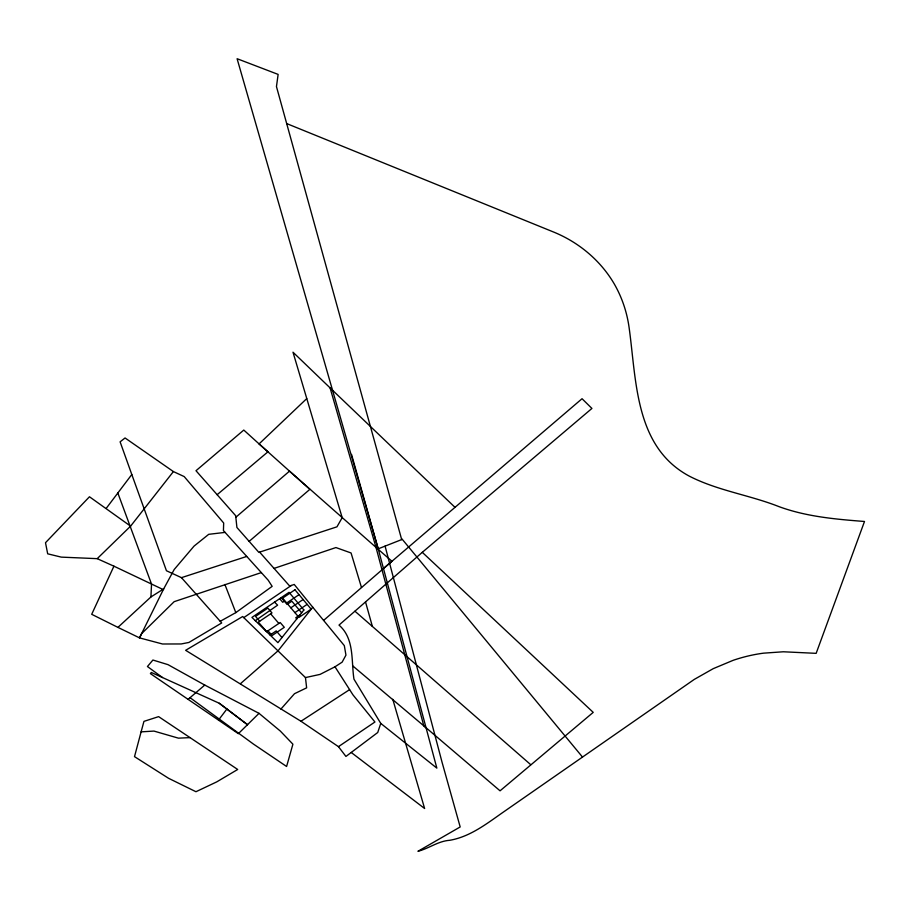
<?xml version="1.0" encoding="UTF-8"?>
<svg xmlns="http://www.w3.org/2000/svg" width="910" height="910" viewBox="0 0 910 910"><rect width="100%" height="100%" fill="white"/><g stroke="black" fill="none" stroke-linecap="round" stroke-linejoin="round"><path stroke-width="1.36" d="M220.22 621.303L235.826 612.623L272.158 586.359L268.2 580.216L223.428 530.564L223.678 523.011L184.207 476.59L173.4 471.573L130.596 526.151L89.464 496.769L45.5 542.713L47.684 553.815L61.277 557.125L97.211 558.66L113.932 566.191L91.705 614.307L117.925 627.377L150.935 596.949L151.526 584.083L117.834 492.992M141.107 731.856L134.509 756.642L168.566 778.289L195.957 791.723L216.716 781.895L237.692 769.473L158.624 716.636L143.951 721.368L141.107 731.856L153.972 731.083L178.44 738.158L190.019 737.623M381.995 569.785L582.047 398.716L591.921 408.442L422.286 552.324L339.009 625.09C354.684 638.706 351.101 660.66 353.956 679.144L380.755 723.404L377.73 732.505L345.936 756.438L338.452 746.655L300.971 721.255L185.629 650.309L242.651 616.536L305.464 677.586L306.636 687.846L294.487 693.704L280.917 709.083M106.334 508.224L131.802 474.508L120.109 441.839L125.057 437.972L173.4 471.573M190.144 697.754L253.469 744.096L286.593 766.482L292.906 744.198L280.303 731.048L259.031 713.349L238.352 733.676L150.4 673.616L151.31 672.479L219.264 703.259L226.874 709.049L218.559 720.026M259.623 552.131L289.687 586.051L294.226 584.447L312.744 607.209L278.062 650.809L240.513 683.637M97.211 558.66L130.596 526.151M306.738 398.614L259.077 443.909L243.789 430.066L195.991 470.72L235.679 515.708L236.907 527.481L258.861 552.381L336.962 526.822L342.183 517.676L292.997 352.204L332.764 390.47M259.031 713.349L204.761 685.071L188.177 699.289M305.464 677.586L320.058 674.39L334.994 666.791L342.137 662.15L345.948 655.12L344.31 645.611L323.607 620.415L391.914 561.242L376.001 547.388L330.091 387.91L454.829 507.166M235.838 517.267L289.505 471.13L378.367 549.447L436.846 768.12L380.755 723.393M249.147 541.37L309.855 489.352L259.077 443.909L267.938 451.815L217.126 494.71M422.286 552.324L593.218 712.371L500.056 790.824L423.798 725.816L376.001 547.388M243.778 617.617L291.337 585.471M255.312 620.688L277.618 605.161L274.558 602.136M284.329 601.18L282.703 602.284L279.654 598.689M286.741 602.966L299.037 594.662M290.825 607.8L303.11 599.519M294.897 612.623L307.159 604.354M270.088 635.043L276.219 630.903L281.952 637.557M299.959 614.887L295.773 617.708L296.774 618.891M338.452 746.655L374.931 722.005L352.966 694.865L334.994 666.791M300.971 721.255L349.576 689.655M150.935 596.949L163.675 588.895L139.514 637.876L117.925 627.377M401.685 539.585L378.196 548.832L237.089 58.706L278.13 74.404L276.458 86.587L401.685 539.585L401.97 538.959L582.445 756.995M261.397 572.572L174.163 601.669L141.596 633.656L139.514 637.876L162.515 643.996L181.181 643.962L188.893 642.46L221.699 622.963L181.465 577.657L166.45 570.741L131.802 474.508M274.001 568.42L335.915 547.558L351.067 552.973L361.475 587.473M181.465 577.657L246.633 556.476M225.077 532.395L208.731 534.318L194.08 546.08L174.197 569.501L163.277 589.623L113.932 566.191M286.821 123.635L554.144 232.255C578.851 242.447 600.293 260.305 613.932 283.374A155.655 135.249 -33 0 1 629.083 327.429C636.545 380.608 634.691 446.821 689.268 476.123C717.535 490.672 749.692 495.029 779.142 506.688C806.499 516.698 835.676 519.246 864.5 521.476L816.156 653.346L783.351 651.776L763.547 653.164A132.041 96.665 -32.1 0 0 733.153 660.319L713.258 668.645L694.273 679.406L505.13 810.856C487.931 822.72 470.925 836.608 449.745 840.294C438.131 841.067 428.826 848.575 417.929 851.294L460.187 826.951L442.021 762.125L385.078 546.125M204.761 685.071L168.02 664.653L152.903 660.034L147.443 666.529L162.492 677.529M226.874 709.049L247.611 724.781L219.264 703.259M351.226 752.468L424.617 808.501L392.79 699.324M352.705 665.858L426.016 727.704M354.957 611.224L530.746 764.696M259.703 621.223L255.539 616.411L267.847 608.096L271.988 612.931L258.36 622.133L266.641 631.699L280.212 622.542L284.295 627.308L272.09 635.544L267.984 630.789M270.645 613.84L278.869 623.441M281.292 597.586L287.082 604.433L291.86 601.214L301.631 612.794M312.744 607.209L323.607 620.415M224.895 584.47L235.826 612.623M351.533 454.42L378.367 549.447M365.536 601.976L372.383 626.444M303.872 609.962L277.914 642.653L251.945 617.412L289.05 592.342L303.872 609.962M294.954 589.782L282.623 598.109L298.958 617.412L311.186 609.165L294.954 589.782"/></g></svg>
